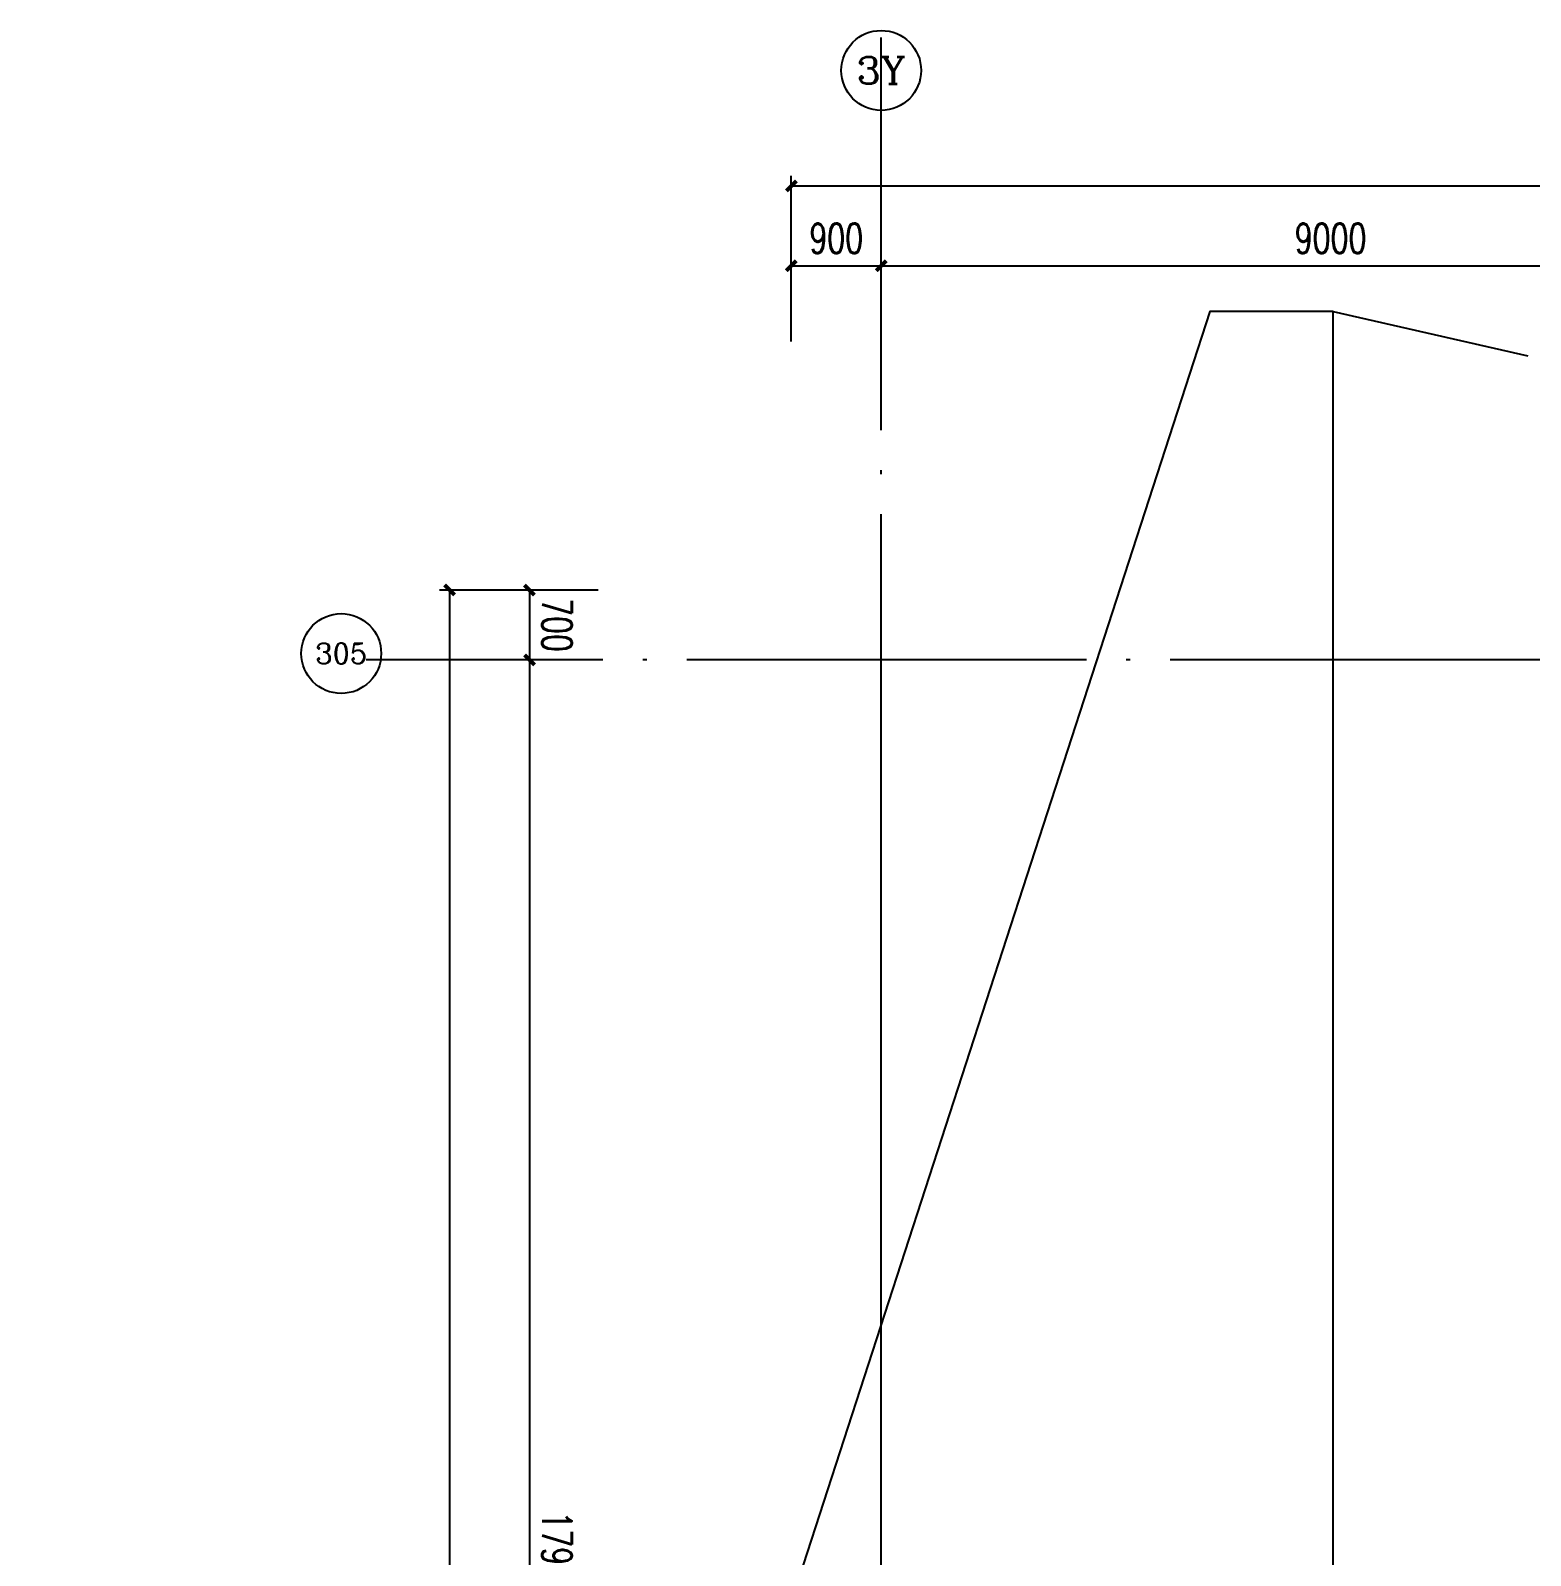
# Model space of a CAD drawing. Extents: x -555607 to 460190, y 498714 to 1664455.
# Drawn here: x -321372 to -306353, y 611751 to 627024 of the extents above; entities that cross this region are included whole.
import ezdxf
from ezdxf.enums import TextEntityAlignment as Align

# ---------------------------------------------------------------- set-up
doc = ezdxf.new("R2010")
doc.units = 0
doc.header["$LTSCALE"] = 1000
doc.header["$MEASUREMENT"] = 0
doc.linetypes.add('DOTE', pattern=[2.42, 2, -0.2, 0.02, -0.2])
doc.layers.get('Defpoints').update_dxf_attribs({"color": 210})
for name, color, linetype in [('A-AXIS-D', 1, 'Continuous'), ('A-AXIS-DOTE', 14, 'DOTE'), ('A-SFCE', 30, 'Continuous'), ('A-彩色打印层', 12, 'Continuous')]:
    doc.layers.add(name, color=color, linetype=linetype)
doc.styles.add('_TCH_AXIS', font='COMPLEX', dxfattribs={"bigfont": 'GBCBIG'})
doc.styles.add('_TCH_DIM_T3', font='SIMPLEX', dxfattribs={"width": 0.705882, "bigfont": 'GBCBIG'})
doc.styles.add('A-DIM_T3', font='SIMPLEX', dxfattribs={"width": 0.705882, "bigfont": 'GBCBIG'})
doc.dimstyles.new('_TCH_ARCH&&100', dxfattribs={"dimtxt": 297.5, "dimasz": 100, "dimexe": 100, "dimexo": 100, "dimgap": 126.25, "dimtad": 1, "dimdec": 0, "dimzin": 0, "dimdsep": 46, "dimtxsty": '_TCH_DIM_T3', "dimblk": 'ARCHTICK', "dimcen": 0.09, "dimclrt": 7, "dimazin": 2, "dimtfac": 1, "dimtdec": 0, "dimtix": 1, "dimtmove": 2, "dimatfit": 3, "dimfxl": 100, "dimtolj": 1, "dimtzin": 0, "dimarcsym": 0})
doc.dimstyles.new('A-DIM&&100', dxfattribs={"dimtxt": 297.5, "dimasz": 100, "dimexe": 100, "dimexo": 100, "dimgap": 126.25, "dimtad": 1, "dimdec": 0, "dimzin": 0, "dimdsep": 46, "dimtxsty": 'A-DIM_T3', "dimblk": 'ARCHTICK', "dimcen": 0.09, "dimclrt": 7, "dimazin": 2, "dimtfac": 1, "dimtdec": 0, "dimtix": 1, "dimtmove": 2, "dimatfit": 3, "dimfxl": 1, "dimtolj": 1, "dimtzin": 0, "dimarcsym": 0})

# ---------------------------------------------------------------- blocks, each defined once
blk = doc.blocks.new('_ArchTick')
at = {"color": 0, "linetype": 'ByBlock', "const_width": 0.4}
blk.add_lwpolyline([(-0.5, -0.5), (0.5, 0.5)], dxfattribs=at)
blk = doc.blocks.new('*D104')
at = {"layer": 'A-AXIS-D', "color": 0, "lineweight": -2, "transparency": 16777216}
for p, q in [((-313754, 624010), (-313754, 625568)), ((-313754, 625468), (-128054, 625468)), ((-128054, 624010), (-128054, 625568))]:
    blk.add_line(p, q, dxfattribs=at)
at = {"layer": 'Defpoints', "color": 0, "transparency": 16777216}
for p in [(-128054, 625468), (-313754, 623910), (-128054, 623910)]:
    blk.add_point(p, dxfattribs=at)
at = {"layer": 'A-AXIS-D', "color": 0, "lineweight": -2, "transparency": 16777216, "xscale": 100, "yscale": 100, "zscale": 100, "rotation": 180}
blk.add_blockref('_ArchTick', (-313754, 625468), dxfattribs=at)
at = {"layer": 'A-AXIS-D', "color": 0, "lineweight": -2, "transparency": 16777216, "xscale": 100, "yscale": 100, "zscale": 100}
blk.add_blockref('_ArchTick', (-128054, 625468), dxfattribs=at)
at = {"layer": 'A-AXIS-D', "color": 7, "transparency": 16777216, "insert": (-220904, 625743), "char_height": 297.5, "attachment_point": 5, "style": '_TCH_DIM_T3'}
blk.add_mtext('\\A1;185700', dxfattribs=at)
blk = doc.blocks.new('*D105')
at = {"layer": 'A-AXIS-D', "color": 0, "lineweight": -2, "transparency": 16777216}
for p, q in [((-313754, 623910), (-313754, 624768)), ((-313754, 624668), (-312854, 624668)), ((-312854, 623910), (-312854, 624768))]:
    blk.add_line(p, q, dxfattribs=at)
at = {"layer": 'Defpoints', "color": 0, "transparency": 16777216}
for p in [(-312854, 624668), (-313754, 623810), (-312854, 623810)]:
    blk.add_point(p, dxfattribs=at)
at = {"layer": 'A-AXIS-D', "color": 0, "lineweight": -2, "transparency": 16777216, "xscale": 100, "yscale": 100, "zscale": 100, "rotation": 180}
blk.add_blockref('_ArchTick', (-313754, 624668), dxfattribs=at)
at = {"layer": 'A-AXIS-D', "color": 0, "lineweight": -2, "transparency": 16777216, "xscale": 100, "yscale": 100, "zscale": 100}
blk.add_blockref('_ArchTick', (-312854, 624668), dxfattribs=at)
at = {"layer": 'A-AXIS-D', "color": 7, "transparency": 16777216, "insert": (-313304, 624943), "char_height": 297.5, "attachment_point": 5, "style": '_TCH_DIM_T3'}
blk.add_mtext('\\A1;900', dxfattribs=at)
blk = doc.blocks.new('*D106')
at = {"layer": 'A-AXIS-D', "color": 0, "lineweight": -2, "transparency": 16777216}
for p, q in [((-312854, 623910), (-312854, 624768)), ((-312854, 624668), (-303854, 624668)), ((-303854, 623910), (-303854, 624768))]:
    blk.add_line(p, q, dxfattribs=at)
at = {"layer": 'Defpoints', "color": 0, "transparency": 16777216}
for p in [(-303854, 624668), (-312854, 623810), (-303854, 623810)]:
    blk.add_point(p, dxfattribs=at)
at = {"layer": 'A-AXIS-D', "color": 0, "lineweight": -2, "transparency": 16777216, "xscale": 100, "yscale": 100, "zscale": 100, "rotation": 180}
blk.add_blockref('_ArchTick', (-312854, 624668), dxfattribs=at)
at = {"layer": 'A-AXIS-D', "color": 0, "lineweight": -2, "transparency": 16777216, "xscale": 100, "yscale": 100, "zscale": 100}
blk.add_blockref('_ArchTick', (-303854, 624668), dxfattribs=at)
at = {"layer": 'A-AXIS-D', "color": 7, "transparency": 16777216, "insert": (-308354, 624943), "char_height": 297.5, "attachment_point": 5, "style": '_TCH_DIM_T3'}
blk.add_mtext('\\A1;9000', dxfattribs=at)
blk = doc.blocks.new('*D128')
at = {"layer": 'A-AXIS-D', "color": 0, "lineweight": -2, "transparency": 16777216}
for p, q in [((-315789, 621420), (-317276, 621420)), ((-317176, 621420), (-317176, 548220)), ((-315789, 548220), (-317276, 548220))]:
    blk.add_line(p, q, dxfattribs=at)
at = {"layer": 'Defpoints', "color": 0, "transparency": 16777216}
for p in [(-315689, 621420), (-317176, 548220), (-315689, 548220)]:
    blk.add_point(p, dxfattribs=at)
at = {"layer": 'A-AXIS-D', "color": 0, "lineweight": -2, "transparency": 16777216, "xscale": 100, "yscale": 100, "zscale": 100}
for p, rotation in [((-317176, 621420), 90), ((-317176, 548220), 270)]:
    blk.add_blockref('_ArchTick', p, dxfattribs=dict(at, rotation=rotation))
at = {"layer": 'A-AXIS-D', "color": 7, "transparency": 16777216, "insert": (-316901, 584820), "char_height": 297.5, "attachment_point": 5, "rotation": 270, "style": 'A-DIM_T3'}
blk.add_mtext('\\A1;73200', dxfattribs=at)
blk = doc.blocks.new('*D180')
at = {"layer": 'A-AXIS-D', "color": 0, "lineweight": -2, "transparency": 16777216}
for p, q in [((-315689, 621420), (-316476, 621420)), ((-316376, 621420), (-316376, 620720)), ((-315689, 620720), (-316476, 620720))]:
    blk.add_line(p, q, dxfattribs=at)
at = {"layer": 'Defpoints', "color": 0, "transparency": 16777216}
for p in [(-315589, 621420), (-316376, 620720), (-315589, 620720)]:
    blk.add_point(p, dxfattribs=at)
at = {"layer": 'A-AXIS-D', "color": 0, "lineweight": -2, "transparency": 16777216, "xscale": 100, "yscale": 100, "zscale": 100}
for p, rotation in [((-316376, 621420), 90), ((-316376, 620720), 270)]:
    blk.add_blockref('_ArchTick', p, dxfattribs=dict(at, rotation=rotation))
at = {"layer": 'A-AXIS-D', "color": 7, "transparency": 16777216, "insert": (-316101, 621070), "char_height": 297.5, "attachment_point": 5, "rotation": 270, "style": 'A-DIM_T3'}
blk.add_mtext('\\A1;700', dxfattribs=at)
blk = doc.blocks.new('*D181')
at = {"layer": 'A-AXIS-D', "color": 0, "lineweight": -2, "transparency": 16777216}
for p, q in [((-315689, 620720), (-316476, 620720)), ((-316376, 620720), (-316376, 602770)), ((-315689, 602770), (-316476, 602770))]:
    blk.add_line(p, q, dxfattribs=at)
at = {"layer": 'Defpoints', "color": 0, "transparency": 16777216}
for p in [(-315589, 620720), (-316376, 602770), (-315589, 602770)]:
    blk.add_point(p, dxfattribs=at)
at = {"layer": 'A-AXIS-D', "color": 0, "lineweight": -2, "transparency": 16777216, "xscale": 100, "yscale": 100, "zscale": 100}
for p, rotation in [((-316376, 620720), 90), ((-316376, 602770), 270)]:
    blk.add_blockref('_ArchTick', p, dxfattribs=dict(at, rotation=rotation))
at = {"layer": 'A-AXIS-D', "color": 7, "transparency": 16777216, "insert": (-316101, 611745), "char_height": 297.5, "attachment_point": 5, "rotation": 270, "style": 'A-DIM_T3'}
blk.add_mtext('\\A1;17950', dxfattribs=at)

msp = doc.modelspace()

# ---------------------------------------------------------------- linework, layer by layer
at = {"layer": 'A-AXIS-D'}
for centre in [(-312854.2, 626624), (-318260.9, 620784.3)]:
    msp.add_circle(centre, 400, dxfattribs=at)
at = {"layer": 'A-AXIS-DOTE', "color": 250, "ltscale": 2}
for p, q in [((-312854.2, 540740), (-312854.2, 626955)), ((-122040, 620720), (-318010, 620720))]:
    msp.add_line(p, q, dxfattribs=at)
at = {"layer": 'A-AXIS-DOTE', "color": 250}
msp.add_line((-308329.1, 624210.1), (-294754.2, 621120), dxfattribs=at)
at = {"layer": 'A-SFCE', "color": 250}
msp.add_lwpolyline([(-308329.1, 587810.1), (-308329.1, 624210.1), (-309561.9, 624210.1), (-321372.4, 587810.1)], close=True, dxfattribs=at)
at = {"layer": 'A-彩色打印层', "color": 250}
msp.add_line((-312854.2, 602770), (-312854.2, 620720), dxfattribs=at)

# ---------------------------------------------------------------- texts
at = {"layer": 'A-AXIS-D', "color": 7, "style": '_TCH_AXIS'}
for s, height, p, p2 in [('3Y', 270.86, (-313099.3, 626488.5), (-312609.1, 626488.5)), ('305', 206.28, (-318521.2, 620681.1), (-318000.6, 620681.1))]:
    msp.add_text(s, height=height, dxfattribs=at).set_placement(p, p2, align=Align.FIT)

# ---------------------------------------------------------------- dimensions: what is measured, and where the dimension line sits
at = {"layer": 'A-AXIS-D'}
for base, p1, p2, text, picture, middle in [((-128054.2, 625467.8), (-313754.2, 623909.8), (-128054.2, 623909.8), '185700', '*D104', (-220904.2, 625742.8)), ((-312854.2, 624667.8), (-313754.2, 623809.8), (-312854.2, 623809.8), '900', '*D105', (-313304.2, 624942.8)), ((-303854.2, 624667.8), (-312854.2, 623809.8), (-303854.2, 623809.8), '9000', '*D106', (-308354.2, 624942.8))]:
    dim = msp.add_linear_dim(base=base, p1=p1, p2=p2, angle=0, text=text, dimstyle='_TCH_ARCH&&100', override={"dimgap": 0}, dxfattribs=at)
    dim.commit()
    dim.dimension.update_dxf_attribs({"geometry": picture, "text_midpoint": middle, "dimtype": 129})
for base, p1, p2, text, picture, middle in [((-317175.8, 548219.9), (-315689.4, 621420), (-315689.4, 548219.9), '73200', '*D128', (-316900.8, 584820)), ((-316375.8, 620720), (-315589.4, 621420), (-315589.4, 620720), '700', '*D180', (-316100.8, 621070)), ((-316375.8, 602770), (-315589.4, 620720), (-315589.4, 602770), '17950', '*D181', (-316100.8, 611745))]:
    dim = msp.add_linear_dim(base=base, p1=p1, p2=p2, angle=270, text=text, dimstyle='A-DIM&&100', override={"dimgap": 0}, dxfattribs=at)
    dim.commit()
    dim.dimension.update_dxf_attribs({"geometry": picture, "text_midpoint": middle, "dimtype": 129, "text_rotation": 270})

doc.saveas('drawing.dxf')
